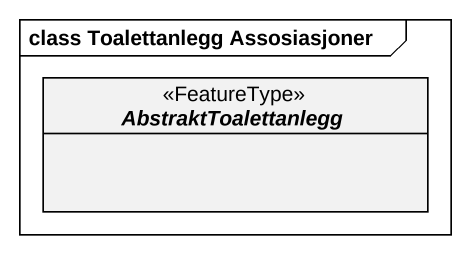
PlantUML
@startuml
mainframe class Toalettanlegg Assosiasjoner
hide circle
hide empty members
abstract class AbstraktToalettanlegg <<FeatureType>>
@enduml
